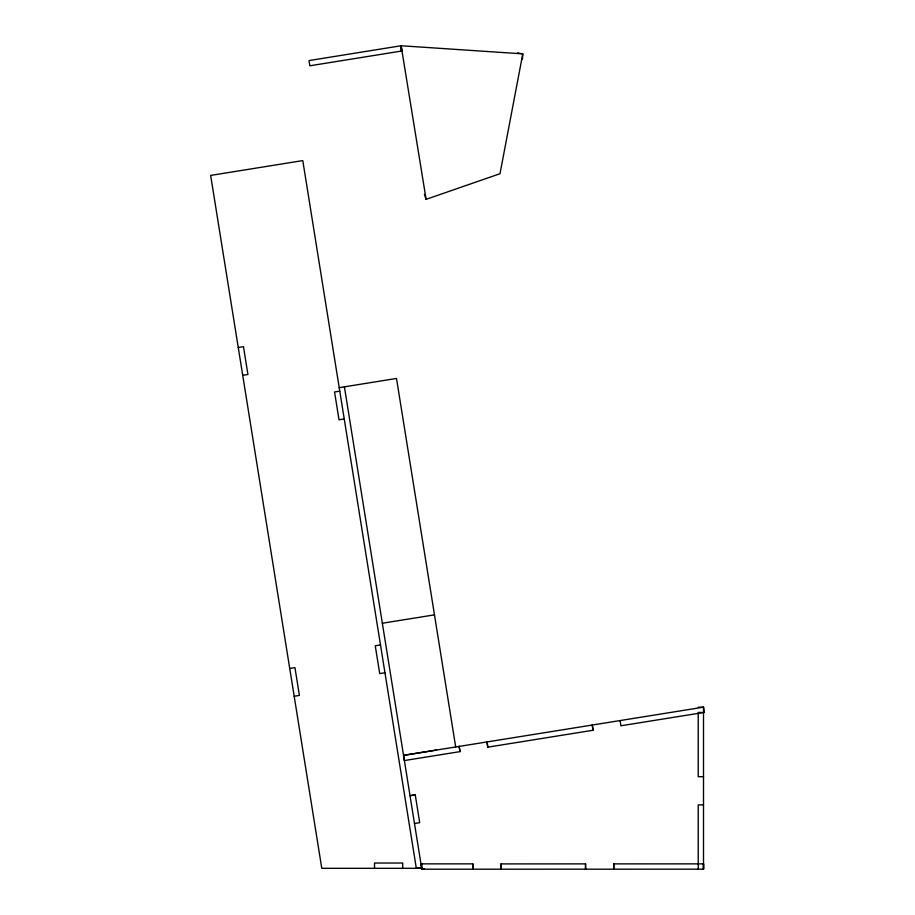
<?xml version="1.0" encoding="UTF-8"?>
<svg xmlns="http://www.w3.org/2000/svg" width="915" height="915" viewBox="0 0 915 915"><rect width="100%" height="100%" fill="white"/><g stroke="black" fill="none" stroke-linecap="round" stroke-linejoin="round"><path stroke-width="1.37" d="M421.838 863.92L421.838 869.204L703.509 869.181L703.509 863.966M400.77 51.023L401.125 45.75L522.785 53.871L522.442 59.143M424.388 194.335L426.115 199.333L500.002 173.713L522.785 53.871L517.604 52.876M401.125 45.75L308.996 60.573L309.83 65.788L401.959 50.977L401.125 45.75L426.115 199.333M403.767 755.321L436.478 750.06M238.255 347.506L243.47 346.671L247.931 374.487L242.715 375.322M339.191 387.674L396.504 378.455L455.693 746.972M339.762 391.14L334.547 391.975L339.007 419.791L344.223 418.956M382.333 623.241L434.476 614.857M380.468 644.938L375.253 645.784L379.714 673.589L384.929 672.754M289.735 668.453L294.95 667.618L299.411 695.434L294.195 696.269M620.073 720.574L620.908 725.789L704.344 712.385L703.509 707.169L403.549 755.344L404.384 760.559L460.005 751.627L459.17 746.411L460.005 751.627M487.821 747.166L486.986 741.951L487.821 747.166L593.092 730.25L592.257 725.035L593.092 730.25M415.238 794.861L410.023 795.695L415.25 794.861L419.71 822.677L414.495 823.511M424.446 868.701L421.838 869.124L421.003 863.909M698.225 707.169L703.509 707.272M703.509 776.709L698.225 776.709L698.225 712.453L703.509 712.453L703.509 869.25M703.509 804.88L698.225 804.88L698.225 869.147M420.98 863.863L472.872 863.863L472.872 869.193L472.872 863.909M585.554 863.863L585.554 869.17L585.554 863.886L501.043 863.909L501.043 869.193L501.043 863.863M613.725 863.863L613.725 869.159L613.725 863.886L703.509 863.863L703.509 869.147M422.661 868.312L321.783 868.312L210.656 175.417L302.785 160.594L416.325 868.301L421.541 867.466L344.406 386.839M703.509 707.169L703.509 711.241M402.703 868.312L402.703 863.028L374.532 863.028L374.532 868.312"/></g></svg>
